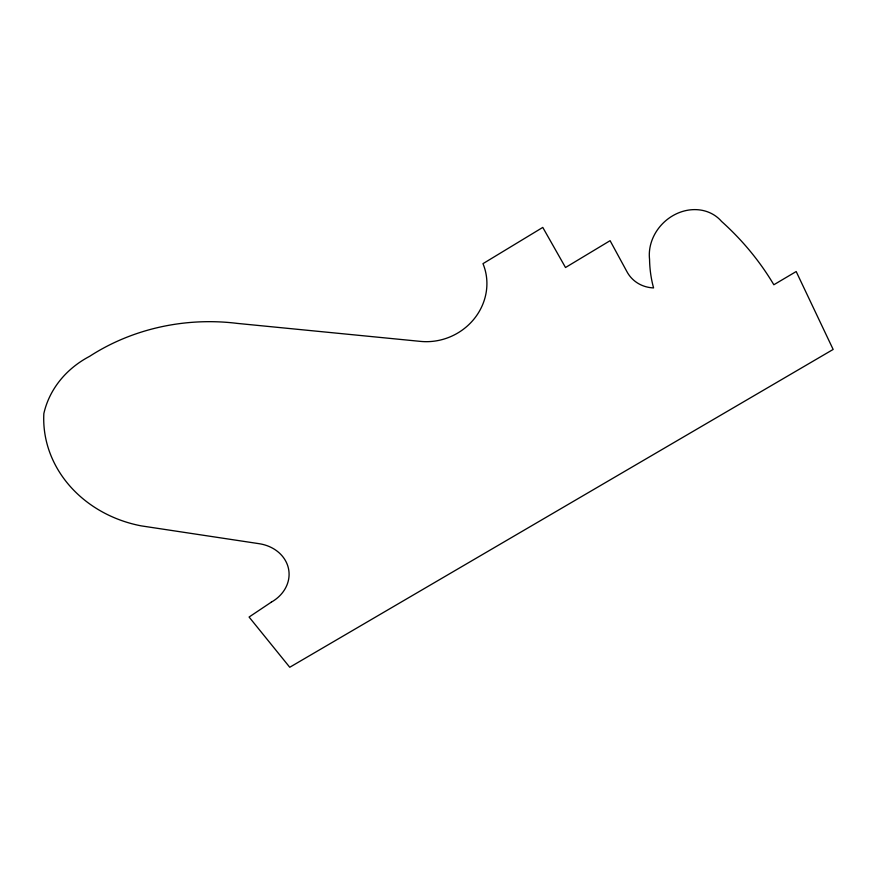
<?xml version="1.0" encoding="UTF-8"?>
<svg xmlns="http://www.w3.org/2000/svg" width="877" height="877" viewBox="0 0 877 877"><rect width="100%" height="100%" fill="white"/><g stroke="black" fill="none" stroke-linecap="round" stroke-linejoin="round"><path stroke-width="1.32" d="M271.256 602.192L249.079 617.035L289.75 667.265L833.15 349.441L796.184 271.541L773.843 284.762A340.802 299.221 -21.9 0 0 721.541 221.399A42.732 37.579 -44.2 0 0 674.523 214.755A42.732 37.579 -44.2 0 0 649.55 259.296A133.995 114.657 -46.2 0 0 653.573 287.919A38.16 33.885 -43.4 0 1 626.869 271.552L610.096 240.682L565.512 267.518L542.775 227.417L482.975 263.659A58.364 54.769 -24.9 0 1 420.543 341.394L237.382 323.405A198.706 172.988 -2.3 0 0 89.618 356.336A99.912 88.084 4.2 0 0 43.85 413.549A121.695 108.123 3.2 0 0 141.296 525.882L259.164 543.696A37.854 32.164 -6.3 0 1 288.522 568.756A37.854 32.164 -6.3 0 1 271.256 602.192"/></g></svg>
